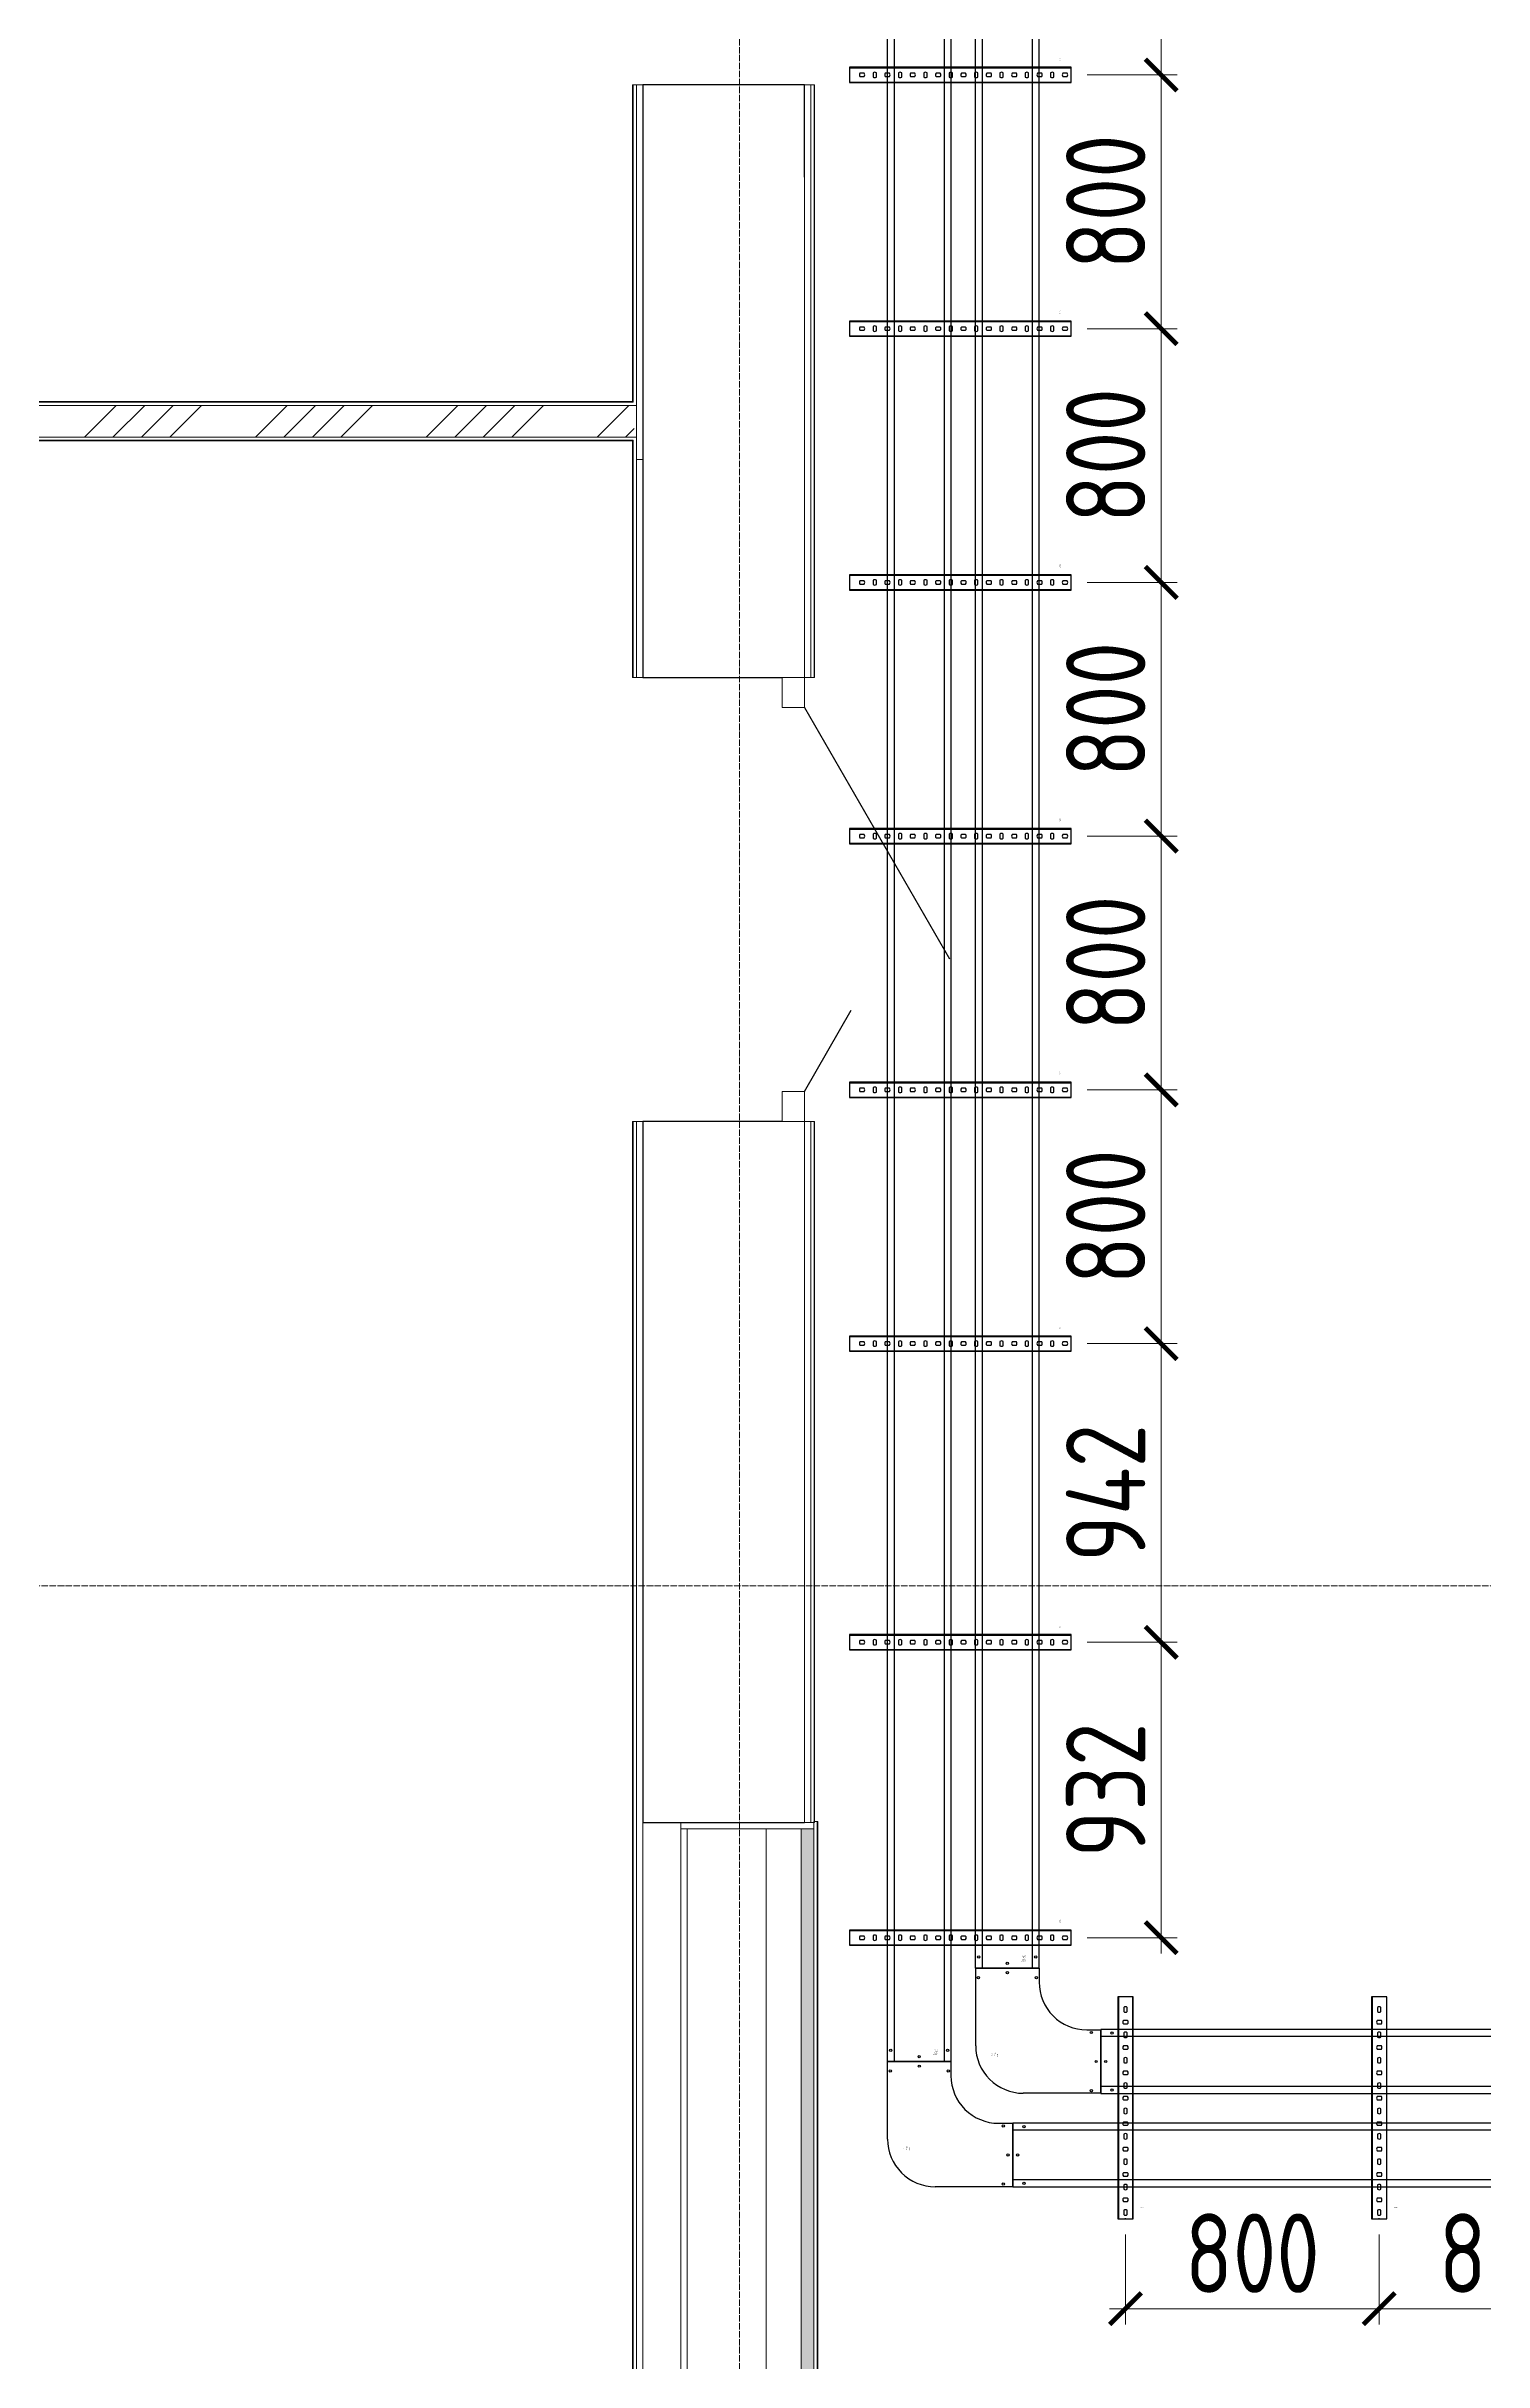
# Model space of a CAD drawing. Header units: millimetres. Extents: x -42533 to 645315, y 3457 to 82611.
# Drawn here: x 414415 to 418948, y 37143 to 44445 of the extents above; entities that cross this region are included whole.
import ezdxf
from ezdxf.enums import TextEntityAlignment as Align

# ---------------------------------------------------------------- set-up
doc = ezdxf.new("R2018")
doc.units = ezdxf.units.MM
doc.linetypes.add('ADSK_Линия сетки', pattern=[25, 20, -2.5, 0, -2.5])
for name, color, linetype in [('00_00_потолок_Панели из стали', 7, 'Continuous'), ('ЭОМ_Лотки авар.', 1, 'Continuous'), ('ЭОМ_Лотки рабочие', 5, 'Continuous')]:
    doc.layers.add(name, color=color, linetype=linetype)
for name, color, linetype, lineweight in [('Двери', 7, 'Continuous', 9), ('Оси', 253, 'Continuous', 9), ('Перекрытие', 7, 'Continuous', 18), ('Стены внутренние', 7, 'Continuous', 18), ('Стены несущие', 7, 'Continuous', 30), ('Стены отделка', 7, 'Continuous', 30), ('Стены перегородки', 7, 'Continuous', 30), ('Стены штриховка', 7, 'Continuous', 9), ('ШТРИХОВКА', 252, 'Continuous', 15)]:
    doc.layers.add(name, color=color, linetype=linetype, lineweight=lineweight)
doc.styles.get("Standard").update_dxf_attribs({"font": 'arial.ttf'})
doc.styles.add('М2', font='isocpeur.ttf', dxfattribs={"width": 0.8})
doc.dimstyles.new('М2-100', dxfattribs={"dimtxt": 250, "dimasz": 100, "dimexe": 50, "dimexo": 50, "dimgap": 50, "dimtad": 1, "dimdec": 0, "dimzin": 1, "dimtxsty": 'М2', "dimblk": 'ARCHTICK', "dimcen": 2.5, "dimdle": 50, "dimclre": 256, "dimclrt": 256, "dimadec": 0, "dimazin": 0, "dimtfac": 1, "dimtdec": 0, "dimtix": 1, "dimtmove": 1, "dimatfit": 3, "dimldrblk": 'NONE', "dimfxl": 1, "dimtolj": 1, "dimlwd": 9, "dimlwe": 9, "dimarcsym": 1})

# ---------------------------------------------------------------- blocks, each defined once
blk = doc.blocks.new('План 4 этажа')
at = {"layer": 'Стены внутренние'}
blk.add_hatch(color=8, dxfattribs=at).paths.add_polyline_path([(741.505, 8970.83), (741.505, 12507.861), (701.505, 12507.861), (701.505, 8970.83), (727.777, 8970.83)])
at = {"layer": 'Стены штриховка'}
h = blk.add_hatch(dxfattribs=at)
h.set_pattern_fill('ANSI34', color=8, scale=20, angle=180)
h.set_pattern_definition([(225, (591.94, 243.9), (269.408, -269.408), []), (225, (502.14, 243.9), (269.408, -269.408), []), (225, (412.33, 243.9), (269.408, -269.408), []), (225, (322.53, 243.9), (269.408, -269.408), [])])
h.paths.add_polyline_path([(175.232, 16997.041), (-5693.061, 16997.041), (-5693.061, 16897.041), (175.232, 16897.041)])
at = {"layer": 'Двери', "color": 8}
for p, q in [((711.939, 16138.903), (641.939, 16138.903)), ((641.939, 16138.903), (641.939, 16043.903)), ((711.939, 16043.903), (711.939, 16138.903)), ((641.939, 16043.903), (711.939, 16043.903)), ((711.939, 14833.903), (641.939, 14833.903)), ((641.939, 14833.903), (641.939, 14738.903)), ((711.939, 14738.903), (711.939, 14833.903)), ((641.939, 14738.903), (711.939, 14738.903))]:
    blk.add_line(p, q, dxfattribs=at)
at = {"layer": 'Двери', "color": 8, "lineweight": 30}
for p, q in [((711.939, 16043.903), (1169.439, 15251.49)), ((711.939, 14833.903), (859.439, 15089.381))]:
    blk.add_line(p, q, dxfattribs=at)
at = {"layer": 'Оси', "color": 8, "linetype": 'ADSK_Линия сетки'}
for p, q in [((506.505, -3353.101), (506.505, 43685.833)), ((-10052.178, 13274.489), (56511.792, 13274.489))]:
    blk.add_line(p, q, dxfattribs=at)
at = {"layer": 'Перекрытие', "color": 8}
blk.add_line((591.505, 8971.069), (591.505, 12507.685), dxfattribs=at)
at = {"layer": 'Стены несущие', "color": 8}
for p, q in [((711.939, 18008.229), (201.939, 18008.229)), ((201.939, 18008.229), (201.939, 17716.605)), ((711.939, 17716.605), (711.939, 18008.229)), ((201.939, 17716.605), (201.939, 16138.903)), ((201.939, 16138.903), (641.939, 16138.903)), ((641.939, 14738.903), (201.939, 14738.903)), ((201.939, 14738.903), (201.939, 12527.685)), ((201.939, 12527.685), (711.939, 12527.685))]:
    blk.add_line(p, q, dxfattribs=at)
at = {"layer": 'Стены отделка', "color": 8, "lineweight": 9}
for p, q in [((201.939, 18008.229), (169.939, 18008.229)), ((169.939, 18008.229), (169.939, 17009.041)), ((181.939, 17716.605), (181.939, 18008.229)), ((743.939, 18008.229), (711.939, 18008.229)), ((731.939, 18008.229), (731.939, 17716.605)), ((743.939, 16138.903), (743.939, 18008.229)), ((711.939, 17716.605), (711.939, 16138.903)), ((181.939, 16826.932), (181.939, 17022.041)), ((169.939, 17009.041), (-5684.332, 17009.052)), ((174.424, 16997.041), (-5569.309, 16997.041)), ((-5693.061, 16885.041), (169.939, 16885.041)), ((-5569.309, 16897.041), (175.232, 16897.041)), ((169.939, 16885.041), (169.939, 16138.903)), ((201.939, 16826.932), (181.939, 16826.932)), ((169.939, 16138.903), (201.939, 16138.903)), ((711.939, 16138.903), (743.939, 16138.903)), ((201.939, 14738.903), (169.939, 14738.903)), ((169.939, 14738.903), (169.939, 9638.451)), ((711.939, 14738.903), (711.939, 12527.685)), ((743.939, 14738.903), (711.939, 14738.903)), ((743.939, 12527.685), (743.939, 14738.903)), ((321.939, 12507.685), (741.505, 12507.685)), ((341.939, 8952.001), (341.939, 12507.685)), ((701.505, 12507.861), (701.505, 8970.83)), ((741.505, 12507.861), (701.505, 12507.861)), ((711.939, 12527.685), (731.939, 12527.685)), ((741.505, 12530.83), (741.505, 12527.685)), ((753.505, 12530.83), (741.505, 12530.83)), ((741.505, 12527.685), (743.939, 12527.685)), ((741.505, 12507.861), (741.505, 8838.902)), ((753.505, 8850.902), (753.505, 12530.83)), ((181.939, 9868.902), (181.939, 11408.902))]:
    blk.add_line(p, q, dxfattribs=at)
at = {"layer": 'Стены перегородки', "color": 8, "lineweight": 18}
for p, q in [((201.939, 12527.685), (201.939, 8952.001)), ((321.939, 8952.001), (321.939, 12527.685))]:
    blk.add_line(p, q, dxfattribs=at)
at = {"layer": 'Стены штриховка', "color": 8}
for p, q in [((171.939, 18008.229), (171.939, 17006.992)), ((741.939, 16138.903), (741.939, 18008.229)), ((181.939, 17022.041), (181.939, 17716.605)), ((731.939, 17716.605), (731.939, 16138.903)), ((-5693.061, 16997.041), (181.939, 16997.041)), ((135.433, 16997.041), (-5693.061, 16997.041)), ((171.939, 17007.009), (-5686.334, 17007.01)), ((-5693.061, 16897.041), (181.939, 16897.041)), ((135.433, 16897.041), (-5693.061, 16897.041)), ((-5693.061, 16887.041), (171.939, 16887.041)), ((171.939, 16887.041), (171.939, 16138.903)), ((181.939, 16826.932), (181.939, 16138.903)), ((171.939, 14738.903), (171.939, 9636.451)), ((181.939, 11408.902), (181.939, 14738.903)), ((731.939, 12527.685), (731.939, 14738.903)), ((741.939, 12527.685), (741.939, 14738.903)), ((731.939, 12527.685), (741.505, 12527.685)), ((741.505, 12507.861), (741.505, 12527.685)), ((751.505, 8848.902), (751.505, 12530.83))]:
    blk.add_line(p, q, dxfattribs=at)
blk = doc.blocks.new('*U36')
at = {"color": 0, "linetype": 'ByBlock', "lineweight": -2}
for p, q in [((100, 295), (-100, 295)), ((-100, 250), (-100, 295)), ((100, 295), (100, 50)), ((-295, 100), (-295, -100)), ((-295, 100), (-250, 100)), ((-50, -100), (-295, -100))]:
    blk.add_line(p, q, dxfattribs=at)
for centre, radius in [((-91.6, 265), 3.65), ((0, 280), 3.5), ((91.6, 265), 3.65), ((-265, 91.6), 3.65), ((-280, 0), 3.5), ((-265, -91.6), 3.65)]:
    blk.add_circle(centre, radius, dxfattribs=at)
for centre in [(-250, 250), (-50, 50)]:
    blk.add_arc(centre, 150, 270, 0, dxfattribs=at)
at = {"color": 0, "linetype": 'ByBlock', "lineweight": -2, "flags": 104}
for tag, p in [('ШИРИНА', (-27.8, -38.1)), ('ВЫСОТА', (-27.6, -29.7)), ('ТОЛЩИНА', (-27.5, -47.3))]:
    blk.add_attdef(tag, text='', height=2.5, dxfattribs=at).set_placement(p, align=Align.TOP_LEFT)
at = {"color": 0, "linetype": 'ByBlock', "lineweight": -2, "flags": 9}
for tag, p in [('НАИМЕНОВАНИЕ', (-27.7, -11.1)), ('ПРИМЕЧАНИЕ', (-27.4, -22.9)), ('АРТИКУЛ', (-26.9, -16.8))]:
    blk.add_attdef(tag, p, '', height=2.5, dxfattribs=at)
blk = doc.blocks.new('*U1397')
at = {"color": 0, "linetype": 'Continuous', "lineweight": 25}
for p, q in [((-78.8, -46976.1), (-78.8, 0)), ((78.8, -46976.1), (78.8, 0))]:
    blk.add_line(p, q, dxfattribs=at)
blk.add_lwpolyline([(100.8, -46976.1), (100.8, 0), (-100.8, 0), (-100.8, -46976.1)], close=True, dxfattribs=at)
for centre, radius in [((-89.8, -35), 3.65), ((0, -15), 3.5), ((89.8, -35), 3.65)]:
    blk.add_circle(centre, radius, dxfattribs=at)
at = {"color": 0, "linetype": 'ByBlock', "lineweight": -2}
blk.add_circle((0, -15), 3.5, dxfattribs=at)
at = {"color": 0, "flags": 9}
for tag, p in [('АРТИКУЛ', (-59.7, -11.8)), ('НАИМЕНОВАНИЕ', (-59.1, -7)), ('ПРИМЕЧАНИЕ', (-58.8, -17.3))]:
    blk.add_attdef(tag, text='', height=2.5, dxfattribs=at).set_placement(p, align=Align.TOP_LEFT)
at = {"color": 0, "lineweight": 30, "flags": 104}
for tag, p in [('ВЫСОТА', (-59.6, -20.9)), ('ДЛИНА', (-59.5, -36.1)), ('ТОЛЩИНА', (-59, -31)), ('ШИРИНА', (-58.9, -25.1))]:
    blk.add_attdef(tag, text='', height=2.5, dxfattribs=at).set_placement(p, align=Align.TOP_LEFT)
blk = doc.blocks.new('*U1514')
at = {"color": 0, "linetype": 'Continuous', "lineweight": 25}
for p, q in [((-78.8, -46398.7), (-78.8, 0)), ((78.8, -46398.7), (78.8, 0))]:
    blk.add_line(p, q, dxfattribs=at)
blk.add_lwpolyline([(100.8, -46398.7), (100.8, 0), (-100.8, 0), (-100.8, -46398.7)], close=True, dxfattribs=at)
for centre, radius in [((-89.8, -35), 3.65), ((0, -15), 3.5), ((89.8, -35), 3.65)]:
    blk.add_circle(centre, radius, dxfattribs=at)
at = {"color": 0, "linetype": 'ByBlock', "lineweight": -2}
blk.add_circle((0, -15), 3.5, dxfattribs=at)
at = {"color": 0, "flags": 9}
for tag, p in [('АРТИКУЛ', (-59.7, -11.8)), ('НАИМЕНОВАНИЕ', (-59.1, -7)), ('ПРИМЕЧАНИЕ', (-58.8, -17.3))]:
    blk.add_attdef(tag, text='', height=2.5, dxfattribs=at).set_placement(p, align=Align.TOP_LEFT)
at = {"color": 0, "lineweight": 30, "flags": 104}
for tag, p in [('ВЫСОТА', (-59.6, -20.9)), ('ДЛИНА', (-59.5, -36.1)), ('ТОЛЩИНА', (-59, -31)), ('ШИРИНА', (-58.9, -25.1))]:
    blk.add_attdef(tag, text='', height=2.5, dxfattribs=at).set_placement(p, align=Align.TOP_LEFT)
blk = doc.blocks.new('*U45')
at = {"color": 0, "linetype": 'ByBlock', "lineweight": -2}
for points in [[(24, -700), (24, 0), (-24, 0), (-24, -700)], [(-22.5, -700), (-22.5, 0)], [(22.5, -700), (22.5, 0)], [(-24, -700), (24, -700)]]:
    blk.add_lwpolyline(points, dxfattribs=at)
at = {"color": 254, "transparency": 33554483}
blk.add_lwpolyline([(0, 0.7), (0, -2.2)], dxfattribs=at)
at = {"color": 0, "linetype": 'ByBlock', "lineweight": -2}
for points in [[(-6.7, -54.8, 0.345739), (-6.7, -65.2), (6.7, -65.2, 0.345739), (6.7, -54.8)], [(-5.2, -13.3), (-5.2, -26.7, 0.345739), (5.2, -26.7), (5.2, -13.3, 0.345739)], [(-6.7, -134.8, 0.345739), (-6.7, -145.2), (6.7, -145.2, 0.345739), (6.7, -134.8)], [(-5.2, -93.3), (-5.2, -106.7, 0.345739), (5.2, -106.7), (5.2, -93.3, 0.345739)], [(-6.7, -214.8, 0.345739), (-6.7, -225.2), (6.7, -225.2, 0.345739), (6.7, -214.8)], [(-5.2, -173.3), (-5.2, -186.7, 0.345739), (5.2, -186.7), (5.2, -173.3, 0.345739)], [(-5.2, -253.3), (-5.2, -266.7, 0.345739), (5.2, -266.7), (5.2, -253.3, 0.345739)], [(-6.7, -294.8, 0.345739), (-6.7, -305.2), (6.7, -305.2, 0.345739), (6.7, -294.8)], [(-5.2, -333.3), (-5.2, -346.7, 0.345739), (5.2, -346.7), (5.2, -333.3, 0.345739)], [(-6.7, -374.8, 0.345739), (-6.7, -385.2), (6.7, -385.2, 0.345739), (6.7, -374.8)], [(-5.2, -413.3), (-5.2, -426.7, 0.345739), (5.2, -426.7), (5.2, -413.3, 0.345739)], [(-6.7, -454.8, 0.345739), (-6.7, -465.2), (6.7, -465.2, 0.345739), (6.7, -454.8)], [(-5.2, -493.3), (-5.2, -506.7, 0.345739), (5.2, -506.7), (5.2, -493.3, 0.345739)], [(-6.7, -534.8, 0.345739), (-6.7, -545.2), (6.7, -545.2, 0.345739), (6.7, -534.8)], [(-5.2, -573.3), (-5.2, -586.7, 0.345739), (5.2, -586.7), (5.2, -573.3, 0.345739)], [(-6.7, -614.8, 0.345739), (-6.7, -625.2), (6.7, -625.2, 0.345739), (6.7, -614.8)], [(-5.2, -653.3), (-5.2, -666.7, 0.345739), (5.2, -666.7), (5.2, -653.3, 0.345739)]]:
    blk.add_lwpolyline(points, format="xyb", close=True, dxfattribs=at)
at = {"flags": 9}
for tag, p in [('АРТИКУЛ', (-58.9, -24.5)), ('ПРИМЕЧАНИЕ', (-58.3, -30.8)), ('НАИМЕНОВАНИЕ', (-58.2, -19.4))]:
    blk.add_attdef(tag, p, '', height=2.5, dxfattribs=at)
at = {"lineweight": 30, "flags": 104}
blk.add_attdef('ДЛИНА', text='', height=2.5, dxfattribs=at).set_placement((-57.7, -34.6), align=Align.TOP_LEFT)
blk = doc.blocks.new('_ArchTick')
at = {"color": 0, "linetype": 'ByBlock', "lineweight": 70, "const_width": 0.15}
blk.add_lwpolyline([(-0.5, -0.5), (0.5, 0.5)], dxfattribs=at)
blk = doc.blocks.new('*D1645')
at = {"layer": '00_00_потолок_Панели из стали', "lineweight": 9, "transparency": 16777216}
for p, q in [((417818.4, 37544.1), (417818.4, 37260.6)), ((418618.6, 37543.4), (418618.6, 37260.6))]:
    blk.add_line(p, q, dxfattribs=at)
at = {"layer": '00_00_потолок_Панели из стали', "color": 0, "lineweight": 9, "transparency": 16777216}
blk.add_line((418668.6, 37310.6), (417768.4, 37310.6), dxfattribs=at)
at = {"layer": 'Defpoints', "color": 0, "transparency": 16777216}
for p in [(417818.4, 37594.1), (418618.6, 37593.4), (417818.4, 37310.6)]:
    blk.add_point(p, dxfattribs=at)
at = {"layer": '00_00_потолок_Панели из стали', "color": 0, "lineweight": 9, "transparency": 16777216, "xscale": 100, "yscale": 100, "zscale": 100, "rotation": 180}
blk.add_blockref('_ArchTick', (417818.4, 37310.6), dxfattribs=at)
at = {"layer": '00_00_потолок_Панели из стали', "color": 0, "lineweight": 9, "transparency": 16777216, "xscale": 100, "yscale": 100, "zscale": 100}
blk.add_blockref('_ArchTick', (418618.6, 37310.6), dxfattribs=at)
at = {"layer": '00_00_потолок_Панели из стали', "transparency": 16777216, "insert": (418218.5, 37485.6), "char_height": 250, "attachment_point": 5, "style": 'М2'}
blk.add_mtext('\\A1;800', dxfattribs=at)
blk = doc.blocks.new('_None')
blk = doc.blocks.new('*D1646')
at = {"layer": '00_00_потолок_Панели из стали', "lineweight": 9, "transparency": 16777216}
for p, q in [((418618.6, 37544.1), (418618.6, 37260.6)), ((419418.8, 37543.4), (419418.8, 37260.6))]:
    blk.add_line(p, q, dxfattribs=at)
at = {"layer": '00_00_потолок_Панели из стали', "color": 0, "lineweight": 9, "transparency": 16777216}
blk.add_line((419468.8, 37310.6), (418568.6, 37310.6), dxfattribs=at)
at = {"layer": 'Defpoints', "color": 0, "transparency": 16777216}
for p in [(418618.6, 37594.1), (419418.8, 37593.4), (418618.6, 37310.6)]:
    blk.add_point(p, dxfattribs=at)
at = {"layer": '00_00_потолок_Панели из стали', "color": 0, "lineweight": 9, "transparency": 16777216, "xscale": 100, "yscale": 100, "zscale": 100, "rotation": 180}
blk.add_blockref('_ArchTick', (418618.6, 37310.6), dxfattribs=at)
at = {"layer": '00_00_потолок_Панели из стали', "color": 0, "lineweight": 9, "transparency": 16777216, "xscale": 100, "yscale": 100, "zscale": 100}
blk.add_blockref('_ArchTick', (419418.8, 37310.6), dxfattribs=at)
at = {"layer": '00_00_потолок_Панели из стали', "transparency": 16777216, "insert": (419018.7, 37485.6), "char_height": 250, "attachment_point": 5, "style": 'М2'}
blk.add_mtext('\\A1;800', dxfattribs=at)
blk = doc.blocks.new('*D1757')
at = {"layer": '00_00_потолок_Панели из стали', "color": 0, "lineweight": 9, "transparency": 16777216}
blk.add_line((417931.1, 45205.3), (417931.1, 44305.1), dxfattribs=at)
at = {"layer": '00_00_потолок_Панели из стали', "lineweight": 9, "transparency": 16777216}
for p, q in [((417775.4, 45155.3), (417981.1, 45155.3)), ((417697.6, 44355.1), (417981.1, 44355.1))]:
    blk.add_line(p, q, dxfattribs=at)
at = {"layer": 'Defpoints', "color": 0, "transparency": 16777216}
for p in [(417725.4, 45155.3), (417647.6, 44355.1), (417931.1, 44355.1)]:
    blk.add_point(p, dxfattribs=at)
at = {"layer": '00_00_потолок_Панели из стали', "color": 0, "lineweight": 9, "transparency": 16777216, "xscale": 100, "yscale": 100, "zscale": 100}
for p, rotation in [((417931.1, 45155.3), 90), ((417931.1, 44355.1), 270)]:
    blk.add_blockref('_ArchTick', p, dxfattribs=dict(at, rotation=rotation))
at = {"layer": '00_00_потолок_Панели из стали', "transparency": 16777216, "insert": (417756.1, 44755.2), "char_height": 250, "attachment_point": 5, "rotation": 90, "style": 'М2'}
blk.add_mtext('\\A1;800', dxfattribs=at)
blk = doc.blocks.new('*D1758')
at = {"layer": '00_00_потолок_Панели из стали', "color": 0, "lineweight": 9, "transparency": 16777216}
blk.add_line((417931.1, 44405.1), (417931.1, 43504.9), dxfattribs=at)
at = {"layer": '00_00_потолок_Панели из стали', "lineweight": 9, "transparency": 16777216}
for p, q in [((417775.4, 44355.1), (417981.1, 44355.1)), ((417697.6, 43554.9), (417981.1, 43554.9))]:
    blk.add_line(p, q, dxfattribs=at)
at = {"layer": 'Defpoints', "color": 0, "transparency": 16777216}
for p in [(417725.4, 44355.1), (417647.6, 43554.9), (417931.1, 43554.9)]:
    blk.add_point(p, dxfattribs=at)
at = {"layer": '00_00_потолок_Панели из стали', "color": 0, "lineweight": 9, "transparency": 16777216, "xscale": 100, "yscale": 100, "zscale": 100}
for p, rotation in [((417931.1, 44355.1), 90), ((417931.1, 43554.9), 270)]:
    blk.add_blockref('_ArchTick', p, dxfattribs=dict(at, rotation=rotation))
at = {"layer": '00_00_потолок_Панели из стали', "transparency": 16777216, "insert": (417756.1, 43955), "char_height": 250, "attachment_point": 5, "rotation": 90, "style": 'М2'}
blk.add_mtext('\\A1;800', dxfattribs=at)
blk = doc.blocks.new('*D1759')
at = {"layer": '00_00_потолок_Панели из стали', "color": 0, "lineweight": 9, "transparency": 16777216}
blk.add_line((417931.1, 43604.9), (417931.1, 42704.7), dxfattribs=at)
at = {"layer": '00_00_потолок_Панели из стали', "lineweight": 9, "transparency": 16777216}
for p, q in [((417775.4, 43554.9), (417981.1, 43554.9)), ((417697.6, 42754.7), (417981.1, 42754.7))]:
    blk.add_line(p, q, dxfattribs=at)
at = {"layer": 'Defpoints', "color": 0, "transparency": 16777216}
for p in [(417725.4, 43554.9), (417647.6, 42754.7), (417931.1, 42754.7)]:
    blk.add_point(p, dxfattribs=at)
at = {"layer": '00_00_потолок_Панели из стали', "color": 0, "lineweight": 9, "transparency": 16777216, "xscale": 100, "yscale": 100, "zscale": 100}
for p, rotation in [((417931.1, 43554.9), 90), ((417931.1, 42754.7), 270)]:
    blk.add_blockref('_ArchTick', p, dxfattribs=dict(at, rotation=rotation))
at = {"layer": '00_00_потолок_Панели из стали', "transparency": 16777216, "insert": (417756.1, 43154.8), "char_height": 250, "attachment_point": 5, "rotation": 90, "style": 'М2'}
blk.add_mtext('\\A1;800', dxfattribs=at)
blk = doc.blocks.new('*D1760')
at = {"layer": '00_00_потолок_Панели из стали', "color": 0, "lineweight": 9, "transparency": 16777216}
blk.add_line((417931.1, 42804.7), (417931.1, 41904.5), dxfattribs=at)
at = {"layer": '00_00_потолок_Панели из стали', "lineweight": 9, "transparency": 16777216}
for p, q in [((417775.4, 42754.7), (417981.1, 42754.7)), ((417697.6, 41954.5), (417981.1, 41954.5))]:
    blk.add_line(p, q, dxfattribs=at)
at = {"layer": 'Defpoints', "color": 0, "transparency": 16777216}
for p in [(417725.4, 42754.7), (417647.6, 41954.5), (417931.1, 41954.5)]:
    blk.add_point(p, dxfattribs=at)
at = {"layer": '00_00_потолок_Панели из стали', "color": 0, "lineweight": 9, "transparency": 16777216, "xscale": 100, "yscale": 100, "zscale": 100}
for p, rotation in [((417931.1, 42754.7), 90), ((417931.1, 41954.5), 270)]:
    blk.add_blockref('_ArchTick', p, dxfattribs=dict(at, rotation=rotation))
at = {"layer": '00_00_потолок_Панели из стали', "transparency": 16777216, "insert": (417756.1, 42354.6), "char_height": 250, "attachment_point": 5, "rotation": 90, "style": 'М2'}
blk.add_mtext('\\A1;800', dxfattribs=at)
blk = doc.blocks.new('*D1781')
at = {"layer": '00_00_потолок_Панели из стали', "color": 0, "lineweight": 9, "transparency": 16777216}
blk.add_line((417931.1, 42004.5), (417931.1, 41104.3), dxfattribs=at)
at = {"layer": '00_00_потолок_Панели из стали', "lineweight": 9, "transparency": 16777216}
for p, q in [((417775.4, 41954.5), (417981.1, 41954.5)), ((417697.6, 41154.3), (417981.1, 41154.3))]:
    blk.add_line(p, q, dxfattribs=at)
at = {"layer": 'Defpoints', "color": 0, "transparency": 16777216}
for p in [(417725.4, 41954.5), (417647.6, 41154.3), (417931.1, 41154.3)]:
    blk.add_point(p, dxfattribs=at)
at = {"layer": '00_00_потолок_Панели из стали', "color": 0, "lineweight": 9, "transparency": 16777216, "xscale": 100, "yscale": 100, "zscale": 100}
for p, rotation in [((417931.1, 41954.5), 90), ((417931.1, 41154.3), 270)]:
    blk.add_blockref('_ArchTick', p, dxfattribs=dict(at, rotation=rotation))
at = {"layer": '00_00_потолок_Панели из стали', "transparency": 16777216, "insert": (417756.1, 41554.4), "char_height": 250, "attachment_point": 5, "rotation": 90, "style": 'М2'}
blk.add_mtext('\\A1;800', dxfattribs=at)
blk = doc.blocks.new('*D1782')
at = {"layer": '00_00_потолок_Панели из стали', "color": 0, "lineweight": 9, "transparency": 16777216}
blk.add_line((417931.1, 41204.3), (417931.1, 40304.1), dxfattribs=at)
at = {"layer": '00_00_потолок_Панели из стали', "lineweight": 9, "transparency": 16777216}
for p, q in [((417775.4, 41154.3), (417981.1, 41154.3)), ((417697.6, 40354.1), (417981.1, 40354.1))]:
    blk.add_line(p, q, dxfattribs=at)
at = {"layer": 'Defpoints', "color": 0, "transparency": 16777216}
for p in [(417725.4, 41154.3), (417647.6, 40354.1), (417931.1, 40354.1)]:
    blk.add_point(p, dxfattribs=at)
at = {"layer": '00_00_потолок_Панели из стали', "color": 0, "lineweight": 9, "transparency": 16777216, "xscale": 100, "yscale": 100, "zscale": 100}
for p, rotation in [((417931.1, 41154.3), 90), ((417931.1, 40354.1), 270)]:
    blk.add_blockref('_ArchTick', p, dxfattribs=dict(at, rotation=rotation))
at = {"layer": '00_00_потолок_Панели из стали', "transparency": 16777216, "insert": (417756.1, 40754.2), "char_height": 250, "attachment_point": 5, "rotation": 90, "style": 'М2'}
blk.add_mtext('\\A1;800', dxfattribs=at)
blk = doc.blocks.new('*D1742')
at = {"layer": '00_00_потолок_Панели из стали', "color": 0, "lineweight": 9, "transparency": 16777216}
blk.add_line((417931.1, 40404.1), (417931.1, 39362.3), dxfattribs=at)
at = {"layer": '00_00_потолок_Панели из стали', "lineweight": 9, "transparency": 16777216}
for p, q in [((417775.4, 40354.1), (417981.1, 40354.1)), ((417697.6, 39412.3), (417981.1, 39412.3))]:
    blk.add_line(p, q, dxfattribs=at)
at = {"layer": 'Defpoints', "color": 0, "transparency": 16777216}
for p in [(417725.4, 40354.1), (417647.6, 39412.3), (417931.1, 39412.3)]:
    blk.add_point(p, dxfattribs=at)
at = {"layer": '00_00_потолок_Панели из стали', "color": 0, "lineweight": 9, "transparency": 16777216, "xscale": 100, "yscale": 100, "zscale": 100}
for p, rotation in [((417931.1, 40354.1), 90), ((417931.1, 39412.3), 270)]:
    blk.add_blockref('_ArchTick', p, dxfattribs=dict(at, rotation=rotation))
at = {"layer": '00_00_потолок_Панели из стали', "transparency": 16777216, "insert": (417756.1, 39883.2), "char_height": 250, "attachment_point": 5, "rotation": 90, "style": 'М2'}
blk.add_mtext('\\A1;942', dxfattribs=at)
blk = doc.blocks.new('*D1743')
at = {"layer": '00_00_потолок_Панели из стали', "color": 0, "lineweight": 9, "transparency": 16777216}
blk.add_line((417931.1, 39462.3), (417931.1, 38430.5), dxfattribs=at)
at = {"layer": '00_00_потолок_Панели из стали', "lineweight": 9, "transparency": 16777216}
for p, q in [((417697.6, 39412.3), (417981.1, 39412.3)), ((417697.6, 38480.5), (417981.1, 38480.5))]:
    blk.add_line(p, q, dxfattribs=at)
at = {"layer": 'Defpoints', "color": 0, "transparency": 16777216}
for p in [(417647.6, 39412.3), (417647.6, 38480.5), (417931.1, 38480.5)]:
    blk.add_point(p, dxfattribs=at)
at = {"layer": '00_00_потолок_Панели из стали', "color": 0, "lineweight": 9, "transparency": 16777216, "xscale": 100, "yscale": 100, "zscale": 100}
for p, rotation in [((417931.1, 39412.3), 90), ((417931.1, 38480.5), 270)]:
    blk.add_blockref('_ArchTick', p, dxfattribs=dict(at, rotation=rotation))
at = {"layer": '00_00_потолок_Панели из стали', "transparency": 16777216, "insert": (417756.1, 38946.4), "char_height": 250, "attachment_point": 5, "rotation": 90, "style": 'М2'}
blk.add_mtext('\\A1;932', dxfattribs=at)
blk = doc.blocks.new('*U1202')
at = {"color": 0, "linetype": 'Continuous', "lineweight": 25}
for p, q in [((-78.8, -7484.7), (-78.8, 0)), ((78.8, -7484.7), (78.8, 0))]:
    blk.add_line(p, q, dxfattribs=at)
blk.add_lwpolyline([(100.8, -7484.7), (100.8, 0), (-100.8, 0), (-100.8, -7484.7)], close=True, dxfattribs=at)
for centre, radius in [((-89.8, -35), 3.65), ((0, -15), 3.5), ((89.8, -35), 3.65)]:
    blk.add_circle(centre, radius, dxfattribs=at)
at = {"color": 0, "linetype": 'ByBlock', "lineweight": -2}
blk.add_circle((0, -15), 3.5, dxfattribs=at)
at = {"color": 0, "flags": 9}
for tag, p in [('АРТИКУЛ', (-59.7, -11.8)), ('НАИМЕНОВАНИЕ', (-59.1, -7)), ('ПРИМЕЧАНИЕ', (-58.8, -17.3))]:
    blk.add_attdef(tag, text='', height=2.5, dxfattribs=at).set_placement(p, align=Align.TOP_LEFT)
at = {"color": 0, "lineweight": 30, "flags": 104}
for tag, p in [('ВЫСОТА', (-59.6, -20.9)), ('ДЛИНА', (-59.5, -36.1)), ('ТОЛЩИНА', (-59, -31)), ('ШИРИНА', (-58.9, -25.1))]:
    blk.add_attdef(tag, text='', height=2.5, dxfattribs=at).set_placement(p, align=Align.TOP_LEFT)
blk = doc.blocks.new('*U1204')
at = {"color": 0, "linetype": 'Continuous', "lineweight": 25}
for p, q in [((-78.8, -7289.7), (-78.8, 0)), ((78.8, -7289.7), (78.8, 0))]:
    blk.add_line(p, q, dxfattribs=at)
blk.add_lwpolyline([(100.8, -7289.7), (100.8, 0), (-100.8, 0), (-100.8, -7289.7)], close=True, dxfattribs=at)
for centre, radius in [((-89.8, -35), 3.65), ((0, -15), 3.5), ((89.8, -35), 3.65)]:
    blk.add_circle(centre, radius, dxfattribs=at)
at = {"color": 0, "linetype": 'ByBlock', "lineweight": -2}
for centre in [(0, -15), (0, -7276.4)]:
    blk.add_circle(centre, 3.5, dxfattribs=at)
at = {"color": 0, "flags": 9}
for tag, p in [('АРТИКУЛ', (-59.7, -11.8)), ('НАИМЕНОВАНИЕ', (-59.1, -7)), ('ПРИМЕЧАНИЕ', (-58.8, -17.3))]:
    blk.add_attdef(tag, text='', height=2.5, dxfattribs=at).set_placement(p, align=Align.TOP_LEFT)
at = {"color": 0, "lineweight": 30, "flags": 104}
for tag, p in [('ВЫСОТА', (-59.6, -20.9)), ('ДЛИНА', (-59.5, -36.1)), ('ТОЛЩИНА', (-59, -31)), ('ШИРИНА', (-58.9, -25.1))]:
    blk.add_attdef(tag, text='', height=2.5, dxfattribs=at).set_placement(p, align=Align.TOP_LEFT)

msp = doc.modelspace()

# ---------------------------------------------------------------- block references
at = {"layer": 'ШТРИХОВКА'}
msp.add_blockref('План 4 этажа', (416094.2, 26315.8), dxfattribs=at)
at = {"layer": 'ЭОМ_Лотки авар.', "color": 1}
ref = msp.add_blockref('*U1202', (417445.6, 38385), dxfattribs=dict(at, rotation=180))
lines = msp.add_mtext('3000 мм', dxfattribs={"layer": '0', "color": 0, "insert": (417505.1, 38421), "char_height": 2.5, "attachment_point": 1, "rotation": 180})
ref.add_attrib('ДЛИНА', '', (417505.1, 38421)).embed_mtext(lines)
lines = msp.add_mtext('1,0 мм', dxfattribs={"layer": '0', "color": 0, "insert": (417504.6, 38416), "char_height": 2.5, "attachment_point": 1, "rotation": 180})
ref.add_attrib('ТОЛЩИНА', '', (417504.6, 38416)).embed_mtext(lines)
lines = msp.add_mtext('h=100 мм', dxfattribs={"layer": '0', "color": 0, "insert": (417505.2, 38405.9), "char_height": 2.5, "attachment_point": 1, "rotation": 180})
ref.add_attrib('ВЫСОТА', '', (417505.2, 38405.9)).embed_mtext(lines)
lines = msp.add_mtext('200 мм', dxfattribs={"layer": '0', "color": 0, "insert": (417504.5, 38410.1), "char_height": 2.5, "attachment_point": 1, "rotation": 180})
ref.add_attrib('ШИРИНА', '', (417504.5, 38410.1)).embed_mtext(lines)
ref = msp.add_blockref('*U36', (417446, 38090), dxfattribs=dict(at, rotation=270))
lines = msp.add_mtext('h=80 мм', dxfattribs={"layer": '0', "color": 0, "linetype": 'ByBlock', "lineweight": -2, "insert": (417416.2, 38117.6), "char_height": 2.5, "attachment_point": 1, "rotation": 270})
ref.add_attrib('ВЫСОТА', '', (417416.2, 38117.6), dxfattribs={"flags": 2}).embed_mtext(lines)
lines = msp.add_mtext('200 мм', dxfattribs={"layer": '0', "color": 0, "linetype": 'ByBlock', "lineweight": -2, "insert": (417407.9, 38117.8), "char_height": 2.5, "attachment_point": 1, "rotation": 270})
ref.add_attrib('ШИРИНА', '', (417407.9, 38117.8), dxfattribs={"flags": 2}).embed_mtext(lines)
lines = msp.add_mtext('0,8 мм', dxfattribs={"layer": '0', "color": 0, "linetype": 'ByBlock', "lineweight": -2, "insert": (417398.7, 38117.5), "char_height": 2.5, "attachment_point": 1, "rotation": 270})
ref.add_attrib('ТОЛЩИНА', '', (417398.7, 38117.5), dxfattribs={"flags": 2}).embed_mtext(lines)
at = {"layer": 'ЭОМ_Лотки авар.', "color": 1, "rotation": 90}
msp.add_blockref('*U1514', (417741, 38090), dxfattribs=at)
at = {"layer": 'ЭОМ_Лотки рабочие'}
ref = msp.add_blockref('*U1204', (417167.8, 38090.3), dxfattribs=dict(at, rotation=180))
lines = msp.add_mtext('3000 мм', dxfattribs={"layer": '0', "color": 0, "insert": (417227.3, 38126.4), "char_height": 2.5, "attachment_point": 1, "rotation": 180})
ref.add_attrib('ДЛИНА', '', (417227.3, 38126.4)).embed_mtext(lines)
lines = msp.add_mtext('1,0 мм', dxfattribs={"layer": '0', "color": 0, "insert": (417226.7, 38121.4), "char_height": 2.5, "attachment_point": 1, "rotation": 180})
ref.add_attrib('ТОЛЩИНА', '', (417226.7, 38121.4)).embed_mtext(lines)
lines = msp.add_mtext('h=100 мм', dxfattribs={"layer": '0', "color": 0, "insert": (417227.4, 38111.2), "char_height": 2.5, "attachment_point": 1, "rotation": 180})
ref.add_attrib('ВЫСОТА', '', (417227.4, 38111.2)).embed_mtext(lines)
lines = msp.add_mtext('200 мм', dxfattribs={"layer": '0', "color": 0, "insert": (417226.7, 38115.5), "char_height": 2.5, "attachment_point": 1, "rotation": 180})
ref.add_attrib('ШИРИНА', '', (417226.7, 38115.5)).embed_mtext(lines)
ref = msp.add_blockref('*U45', (417647.6, 44355.1), dxfattribs=dict(at, rotation=270))
lines = msp.add_mtext('700 мм', dxfattribs={"layer": '0', "insert": (417613, 44412.9), "char_height": 2.5, "attachment_point": 1, "rotation": 270})
ref.add_attrib('ДЛИНА', '', (417613, 44412.9), dxfattribs={"flags": 2}).embed_mtext(lines)
ref = msp.add_blockref('*U45', (417647.6, 43554.9), dxfattribs=dict(at, rotation=270))
lines = msp.add_mtext('700 мм', dxfattribs={"layer": '0', "insert": (417613, 43612.7), "char_height": 2.5, "attachment_point": 1, "rotation": 270})
ref.add_attrib('ДЛИНА', '', (417613, 43612.7), dxfattribs={"flags": 2}).embed_mtext(lines)
ref = msp.add_blockref('*U45', (417647.6, 42754.7), dxfattribs=dict(at, rotation=270))
lines = msp.add_mtext('700 мм', dxfattribs={"layer": '0', "insert": (417613, 42812.5), "char_height": 2.5, "attachment_point": 1, "rotation": 270})
ref.add_attrib('ДЛИНА', '', (417613, 42812.5), dxfattribs={"flags": 2}).embed_mtext(lines)
ref = msp.add_blockref('*U45', (417647.6, 41954.5), dxfattribs=dict(at, rotation=270))
lines = msp.add_mtext('700 мм', dxfattribs={"layer": '0', "insert": (417613, 42012.3), "char_height": 2.5, "attachment_point": 1, "rotation": 270})
ref.add_attrib('ДЛИНА', '', (417613, 42012.3), dxfattribs={"flags": 2}).embed_mtext(lines)
ref = msp.add_blockref('*U45', (417647.6, 41154.3), dxfattribs=dict(at, rotation=270))
lines = msp.add_mtext('700 мм', dxfattribs={"layer": '0', "insert": (417613, 41212.1), "char_height": 2.5, "attachment_point": 1, "rotation": 270})
ref.add_attrib('ДЛИНА', '', (417613, 41212.1), dxfattribs={"flags": 2}).embed_mtext(lines)
ref = msp.add_blockref('*U45', (417647.6, 40354.1), dxfattribs=dict(at, rotation=270))
lines = msp.add_mtext('700 мм', dxfattribs={"layer": '0', "insert": (417613, 40411.9), "char_height": 2.5, "attachment_point": 1, "rotation": 270})
ref.add_attrib('ДЛИНА', '', (417613, 40411.9), dxfattribs={"flags": 2}).embed_mtext(lines)
ref = msp.add_blockref('*U45', (417647.6, 39412.3), dxfattribs=dict(at, rotation=270))
lines = msp.add_mtext('700 мм', dxfattribs={"layer": '0', "insert": (417613, 39470), "char_height": 2.5, "attachment_point": 1, "rotation": 270})
ref.add_attrib('ДЛИНА', '', (417613, 39470), dxfattribs={"flags": 2}).embed_mtext(lines)
ref = msp.add_blockref('*U45', (417647.6, 38480.5), dxfattribs=dict(at, rotation=270))
lines = msp.add_mtext('700 мм', dxfattribs={"layer": '0', "insert": (417613, 38538.2), "char_height": 2.5, "attachment_point": 1, "rotation": 270})
ref.add_attrib('ДЛИНА', '', (417613, 38538.2), dxfattribs={"flags": 2}).embed_mtext(lines)
ref = msp.add_blockref('*U45', (417818.4, 37594.1), dxfattribs=dict(at, rotation=180))
lines = msp.add_mtext('700 мм', dxfattribs={"layer": '0', "insert": (417876.1, 37628.7), "char_height": 2.5, "attachment_point": 1, "rotation": 180})
ref.add_attrib('ДЛИНА', '', (417876.1, 37628.7)).embed_mtext(lines)
ref = msp.add_blockref('*U45', (418618.6, 37594.1), dxfattribs=dict(at, rotation=180))
lines = msp.add_mtext('700 мм', dxfattribs={"layer": '0', "insert": (418676.3, 37628.7), "char_height": 2.5, "attachment_point": 1, "rotation": 180})
ref.add_attrib('ДЛИНА', '', (418676.3, 37628.7)).embed_mtext(lines)
ref = msp.add_blockref('*U36', (417168.1, 37795.3), dxfattribs=dict(at, rotation=270))
lines = msp.add_mtext('h=80 мм', dxfattribs={"layer": '0', "color": 0, "linetype": 'ByBlock', "lineweight": -2, "insert": (417138.4, 37822.9), "char_height": 2.5, "attachment_point": 1, "rotation": 270})
ref.add_attrib('ВЫСОТА', '', (417138.4, 37822.9), dxfattribs={"flags": 2}).embed_mtext(lines)
lines = msp.add_mtext('200 мм', dxfattribs={"layer": '0', "color": 0, "linetype": 'ByBlock', "lineweight": -2, "insert": (417130.1, 37823.1), "char_height": 2.5, "attachment_point": 1, "rotation": 270})
ref.add_attrib('ШИРИНА', '', (417130.1, 37823.1), dxfattribs={"flags": 2}).embed_mtext(lines)
lines = msp.add_mtext('0,8 мм', dxfattribs={"layer": '0', "color": 0, "linetype": 'ByBlock', "lineweight": -2, "insert": (417120.9, 37822.9), "char_height": 2.5, "attachment_point": 1, "rotation": 270})
ref.add_attrib('ТОЛЩИНА', '', (417120.9, 37822.9), dxfattribs={"flags": 2}).embed_mtext(lines)
at = {"layer": 'ЭОМ_Лотки рабочие', "rotation": 90}
msp.add_blockref('*U1397', (417463.1, 37795.3), dxfattribs=at)

# ---------------------------------------------------------------- dimensions: what is measured, and where the dimension line sits
at = {"layer": '00_00_потолок_Панели из стали'}
for base, p1, p2, picture, middle in [((417931.1, 44355.1), (417725.4, 45155.3), (417647.6, 44355.1), '*D1757', (417756.1, 44755.2)), ((417931.1, 43554.9), (417725.4, 44355.1), (417647.6, 43554.9), '*D1758', (417756.1, 43955)), ((417931.1, 42754.7), (417725.4, 43554.9), (417647.6, 42754.7), '*D1759', (417756.1, 43154.8)), ((417931.1, 41954.5), (417725.4, 42754.7), (417647.6, 41954.5), '*D1760', (417756.1, 42354.6)), ((417931.1, 41154.3), (417725.4, 41954.5), (417647.6, 41154.3), '*D1781', (417756.1, 41554.4)), ((417931.1, 40354.1), (417725.4, 41154.3), (417647.6, 40354.1), '*D1782', (417756.1, 40754.2)), ((417931.1, 39412.3), (417725.4, 40354.1), (417647.6, 39412.3), '*D1742', (417756.1, 39883.2)), ((417931.1, 38480.5), (417647.6, 39412.3), (417647.6, 38480.5), '*D1743', (417756.1, 38946.4))]:
    dim = msp.add_linear_dim(base=base, p1=p1, p2=p2, angle=90, dimstyle='М2-100', dxfattribs=at)
    dim.commit()
    dim.dimension.update_dxf_attribs({"geometry": picture, "text_midpoint": middle})
for base, p1, p2, picture, middle in [((417818.4, 37310.6), (418618.6, 37593.4), (417818.4, 37594.1), '*D1645', (418218.5, 37485.6)), ((418618.6, 37310.6), (419418.8, 37593.4), (418618.6, 37594.1), '*D1646', (419018.7, 37485.6))]:
    dim = msp.add_linear_dim(base=base, p1=p1, p2=p2, dimstyle='М2-100', dxfattribs=at)
    dim.commit()
    dim.dimension.update_dxf_attribs({"geometry": picture, "text_midpoint": middle})

doc.saveas('drawing.dxf')
